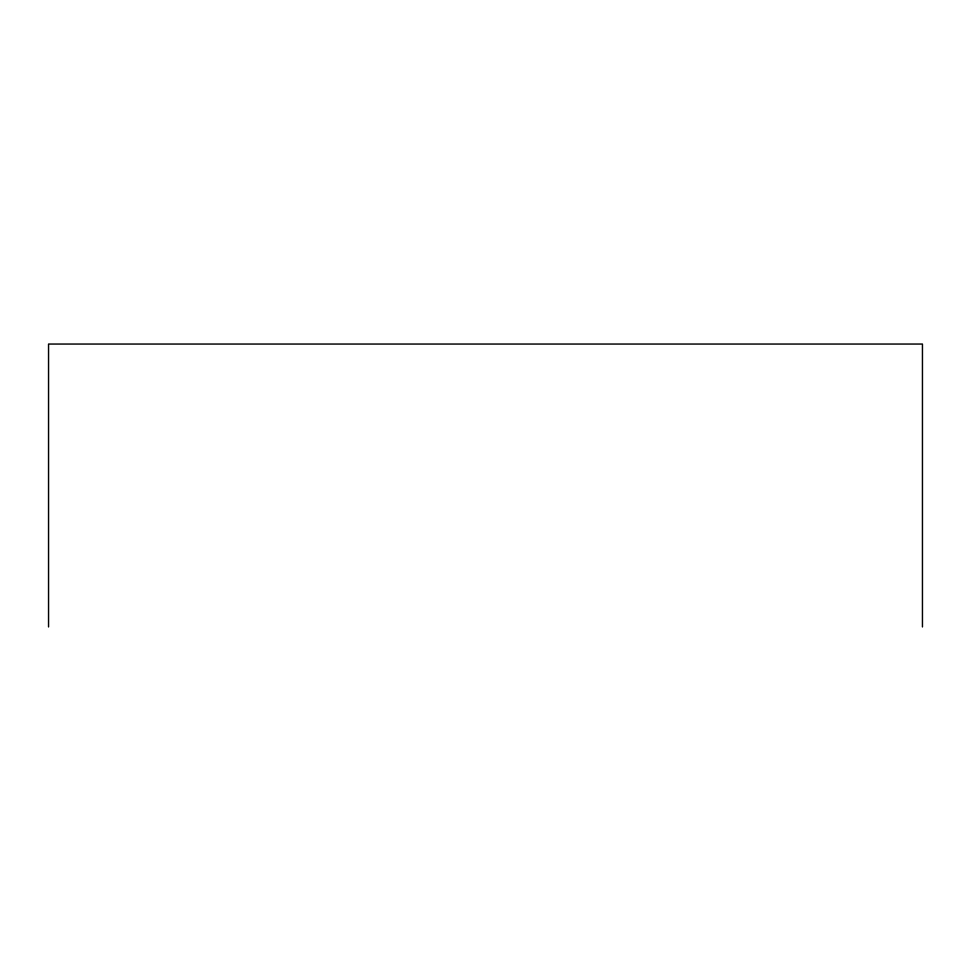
<?xml version="1.0" encoding="UTF-8"?>
<svg xmlns="http://www.w3.org/2000/svg" width="971" height="971" viewBox="0 0 971 971"><rect width="100%" height="100%" fill="white"/><g stroke="black" fill="none" stroke-linecap="round" stroke-linejoin="round"><path stroke-width="1.46" d="M922.45 626.95L922.45 344.05L48.55 344.05L48.55 626.95"/></g></svg>
